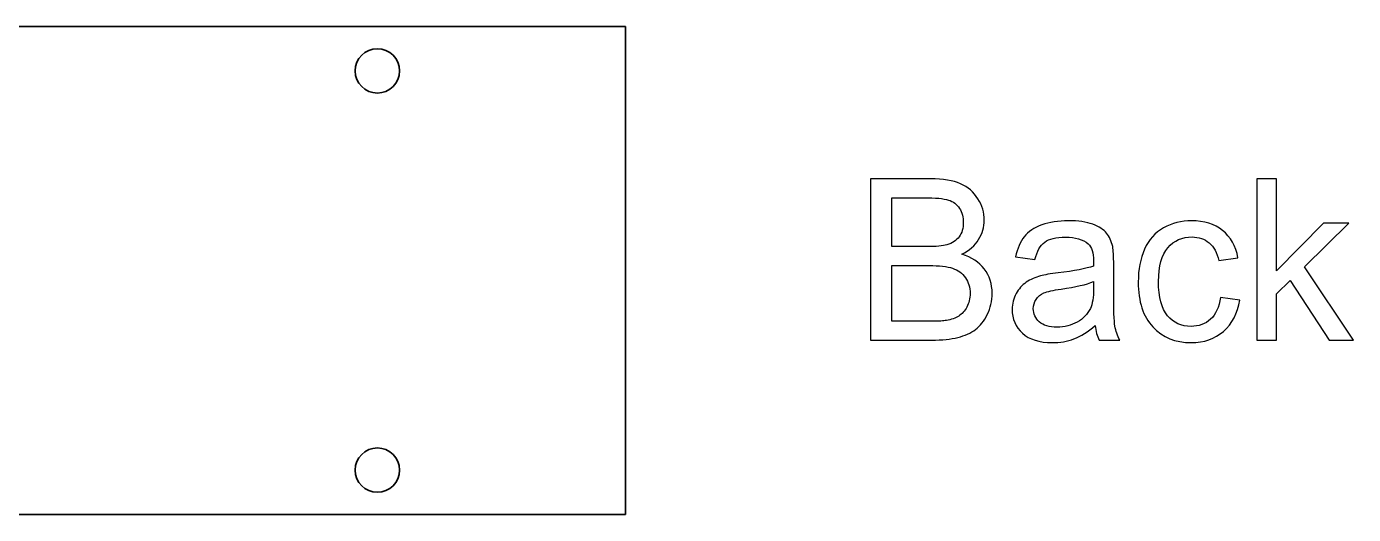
# Model space of a CAD drawing. Header units: centimetres. Extents: x 16 to 194, y -201 to 17.
# Drawn here: x 49.51 to 64.48, y -26.27 to -20.77 of the extents above; entities that cross this region are included whole.
import ezdxf

# ---------------------------------------------------------------- set-up
doc = ezdxf.new("R2010")
doc.units = ezdxf.units.CM
doc.header["$MEASUREMENT"] = 0
doc.layers.add('Layer 1', color=7, linetype='Continuous')

msp = doc.modelspace()

# ---------------------------------------------------------------- linework, layer by layer
at = {"layer": 'Layer 1', "lineweight": 35}
for points in [[(20.264, -20.76971), (20.264, -20.76971), (56.264, -20.76971), (56.264, -20.76971)], [(56.264, -20.76971), (56.264, -20.76971), (56.264, -26.26971), (56.264, -26.26971)], [(56.264, -26.26971), (56.264, -26.26971), (20.264, -26.26971), (20.264, -26.26971)]]:
    msp.add_open_spline(points, degree=3, dxfattribs=at)
for points in [[(53.714, -21.26971), (53.714, -21.13164), (53.60207, -21.01971), (53.464, -21.01971), (53.32593, -21.01971), (53.214, -21.13163), (53.214, -21.26971), (53.214, -21.40778), (53.32593, -21.51971), (53.464, -21.51971), (53.60207, -21.51971), (53.714, -21.40778), (53.714, -21.26971)], [(53.714, -25.76971), (53.714, -25.63164), (53.60207, -25.51971), (53.464, -25.51971), (53.32593, -25.51971), (53.214, -25.63163), (53.214, -25.76971), (53.214, -25.90778), (53.32593, -26.01971), (53.464, -26.01971), (53.60207, -26.01971), (53.714, -25.90778), (53.714, -25.76971)]]:
    msp.add_open_spline(points, degree=3, knots=[0, 0, 0, 0, 0.25, 0.25, 0.25, 0.5, 0.5, 0.5, 0.75, 0.75, 0.75, 1, 1, 1, 1], dxfattribs=at)
at = {"layer": 'Layer 1', "color": 250}
for points, knots in [([(59.02688, -24.30506), (59.02688, -24.30506), (59.02688, -22.48642), (59.02688, -22.48642), (59.02688, -22.48642), (59.70929, -22.48642), (59.70929, -22.48642), (59.84815, -22.48642), (59.95948, -22.50462), (60.04373, -22.54145), (60.12755, -22.57828), (60.19316, -22.63501), (60.24058, -22.71163), (60.28841, -22.78783), (60.31212, -22.86784), (60.31212, -22.95166), (60.31212, -23.02913), (60.29095, -23.10237), (60.24904, -23.17095), (60.20713, -23.23953), (60.14363, -23.29499), (60.05854, -23.33732), (60.16861, -23.36949), (60.25328, -23.42453), (60.31212, -23.50242), (60.37139, -23.57989), (60.40102, -23.67175), (60.40102, -23.77759), (60.40102, -23.8631), (60.38282, -23.94226), (60.34683, -24.0155), (60.31085, -24.08874), (60.2664, -24.14504), (60.21348, -24.18483), (60.16057, -24.2242), (60.0941, -24.25426), (60.01452, -24.27458), (59.93451, -24.2949), (59.83672, -24.30506), (59.72072, -24.30506), (59.72072, -24.30506), (59.02688, -24.30506), (59.02688, -24.30506)], [0, 0, 0, 0, 0.07142857, 0.07142857, 0.07142857, 0.14285714, 0.14285714, 0.14285714, 0.21428571, 0.21428571, 0.21428571, 0.28571429, 0.28571429, 0.28571429, 0.35714286, 0.35714286, 0.35714286, 0.42857143, 0.42857143, 0.42857143, 0.5, 0.5, 0.5, 0.57142857, 0.57142857, 0.57142857, 0.64285714, 0.64285714, 0.64285714, 0.71428571, 0.71428571, 0.71428571, 0.78571429, 0.78571429, 0.78571429, 0.85714286, 0.85714286, 0.85714286, 0.92857143, 0.92857143, 0.92857143, 1, 1, 1, 1]), ([(63.38679, -24.30506), (63.38679, -24.30506), (63.38679, -22.48642), (63.38679, -22.48642), (63.38679, -22.48642), (63.61031, -22.48642), (63.61031, -22.48642), (63.61031, -22.48642), (63.61031, -23.52232), (63.61031, -23.52232), (63.61031, -23.52232), (64.13863, -22.9868), (64.13863, -22.9868), (64.13863, -22.9868), (64.42734, -22.9868), (64.42734, -22.9868), (64.42734, -22.9868), (63.92442, -23.4766), (63.92442, -23.4766), (63.92442, -23.4766), (64.47814, -24.30506), (64.47814, -24.30506), (64.47814, -24.30506), (64.20297, -24.30506), (64.20297, -24.30506), (64.20297, -24.30506), (63.76525, -23.63154), (63.76525, -23.63154), (63.76525, -23.63154), (63.61031, -23.78224), (63.61031, -23.78224), (63.61031, -23.78224), (63.61031, -24.30506), (63.61031, -24.30506), (63.61031, -24.30506), (63.38679, -24.30506), (63.38679, -24.30506)], [0, 0, 0, 0, 0.08333333, 0.08333333, 0.08333333, 0.16666667, 0.16666667, 0.16666667, 0.25, 0.25, 0.25, 0.33333333, 0.33333333, 0.33333333, 0.41666667, 0.41666667, 0.41666667, 0.5, 0.5, 0.5, 0.58333333, 0.58333333, 0.58333333, 0.66666667, 0.66666667, 0.66666667, 0.75, 0.75, 0.75, 0.83333333, 0.83333333, 0.83333333, 0.91666667, 0.91666667, 0.91666667, 1, 1, 1, 1]), ([(59.26818, -23.25096), (59.26818, -23.25096), (59.66146, -23.25096), (59.66146, -23.25096), (59.76814, -23.25096), (59.84476, -23.24376), (59.8909, -23.22979), (59.95229, -23.21159), (59.99843, -23.18111), (60.02933, -23.13878), (60.06024, -23.09644), (60.0759, -23.04353), (60.0759, -22.9796), (60.0759, -22.91907), (60.06151, -22.86573), (60.0323, -22.82001), (60.00351, -22.77386), (59.96202, -22.74211), (59.90826, -22.72518), (59.8545, -22.70825), (59.76221, -22.69978), (59.63182, -22.69978), (59.63182, -22.69978), (59.26818, -22.69978), (59.26818, -22.69978), (59.26818, -22.69978), (59.26818, -23.25096), (59.26818, -23.25096)], [0, 0, 0, 0, 0.11111111, 0.11111111, 0.11111111, 0.22222222, 0.22222222, 0.22222222, 0.33333333, 0.33333333, 0.33333333, 0.44444444, 0.44444444, 0.44444444, 0.55555556, 0.55555556, 0.55555556, 0.66666667, 0.66666667, 0.66666667, 0.77777778, 0.77777778, 0.77777778, 0.88888889, 0.88888889, 0.88888889, 1, 1, 1, 1]), ([(61.56434, -24.13996), (61.48137, -24.21066), (61.40136, -24.26019), (61.32473, -24.2894), (61.24811, -24.31861), (61.16598, -24.333), (61.07793, -24.333), (60.93315, -24.333), (60.82181, -24.29786), (60.74392, -24.22717), (60.66603, -24.15689), (60.62708, -24.06672), (60.62708, -23.95708), (60.62708, -23.89273), (60.6419, -23.83389), (60.67111, -23.78055), (60.70074, -23.72721), (60.73926, -23.68488), (60.78668, -23.6527), (60.83451, -23.62053), (60.88785, -23.59598), (60.94754, -23.57947), (60.99157, -23.56804), (61.05803, -23.55703), (61.14651, -23.54602), (61.32685, -23.52486), (61.4602, -23.49903), (61.54529, -23.4694), (61.54614, -23.43892), (61.54656, -23.41945), (61.54656, -23.4114), (61.54656, -23.32081), (61.52539, -23.25689), (61.48306, -23.21963), (61.42591, -23.16926), (61.34082, -23.14428), (61.22821, -23.14428), (61.1228, -23.14428), (61.04491, -23.16291), (60.99496, -23.19974), (60.94458, -23.23657), (60.90775, -23.30176), (60.88362, -23.39574), (60.88362, -23.39574), (60.66518, -23.36526), (60.66518, -23.36526), (60.68508, -23.2717), (60.71767, -23.19593), (60.76339, -23.13835), (60.80911, -23.08078), (60.87515, -23.03675), (60.96151, -23.00543), (61.04745, -22.97452), (61.14778, -22.95886), (61.26123, -22.95886), (61.37384, -22.95886), (61.4657, -22.97198), (61.5364, -22.99865), (61.60667, -23.02532), (61.65874, -23.05834), (61.69176, -23.09856), (61.72478, -23.13878), (61.74807, -23.18958), (61.76161, -23.25096), (61.76881, -23.28906), (61.77262, -23.35764), (61.77262, -23.45628), (61.77262, -23.45628), (61.77262, -23.75261), (61.77262, -23.75261), (61.77262, -23.95962), (61.77728, -24.09043), (61.78659, -24.14589), (61.79548, -24.20134), (61.81411, -24.25426), (61.8412, -24.30506), (61.8412, -24.30506), (61.60752, -24.30506), (61.60752, -24.30506), (61.58508, -24.25807), (61.57069, -24.20304), (61.56434, -24.13996)], [0, 0, 0, 0, 0.03703704, 0.03703704, 0.03703704, 0.07407407, 0.07407407, 0.07407407, 0.11111111, 0.11111111, 0.11111111, 0.14814815, 0.14814815, 0.14814815, 0.18518519, 0.18518519, 0.18518519, 0.22222222, 0.22222222, 0.22222222, 0.25925926, 0.25925926, 0.25925926, 0.2962963, 0.2962963, 0.2962963, 0.33333333, 0.33333333, 0.33333333, 0.37037037, 0.37037037, 0.37037037, 0.40740741, 0.40740741, 0.40740741, 0.44444444, 0.44444444, 0.44444444, 0.48148148, 0.48148148, 0.48148148, 0.51851852, 0.51851852, 0.51851852, 0.55555556, 0.55555556, 0.55555556, 0.59259259, 0.59259259, 0.59259259, 0.62962963, 0.62962963, 0.62962963, 0.66666667, 0.66666667, 0.66666667, 0.7037037, 0.7037037, 0.7037037, 0.74074074, 0.74074074, 0.74074074, 0.77777778, 0.77777778, 0.77777778, 0.81481481, 0.81481481, 0.81481481, 0.85185185, 0.85185185, 0.85185185, 0.88888889, 0.88888889, 0.88888889, 0.92592593, 0.92592593, 0.92592593, 0.96296296, 0.96296296, 0.96296296, 1, 1, 1, 1]), ([(62.977, -23.82246), (62.977, -23.82246), (63.19544, -23.85294), (63.19544, -23.85294), (63.17131, -24.00322), (63.11035, -24.12049), (63.01171, -24.20558), (62.91308, -24.29067), (62.79158, -24.333), (62.64807, -24.333), (62.46815, -24.333), (62.32337, -24.27416), (62.21415, -24.15647), (62.10451, -24.03878), (62.0499, -23.8703), (62.0499, -23.65101), (62.0499, -23.50877), (62.07361, -23.38473), (62.1206, -23.27805), (62.16759, -23.1718), (62.23913, -23.09179), (62.33565, -23.03887), (62.43175, -22.98553), (62.53631, -22.95886), (62.64976, -22.95886), (62.79243, -22.95886), (62.90969, -22.99484), (63.00028, -23.06723), (63.0913, -23.13962), (63.14972, -23.24249), (63.17512, -23.37542), (63.17512, -23.37542), (62.95922, -23.40844), (62.95922, -23.40844), (62.93848, -23.31996), (62.90207, -23.2535), (62.84915, -23.20863), (62.79666, -23.16418), (62.73316, -23.14174), (62.65865, -23.14174), (62.54605, -23.14174), (62.45461, -23.18196), (62.38391, -23.26239), (62.31364, -23.34325), (62.2785, -23.47025), (62.2785, -23.64466), (62.2785, -23.82161), (62.31237, -23.94988), (62.3801, -24.02989), (62.44826, -24.1099), (62.53673, -24.15012), (62.64553, -24.15012), (62.73358, -24.15012), (62.80682, -24.12345), (62.86524, -24.06969), (62.92408, -24.01635), (62.96134, -23.9338), (62.977, -23.82246)], [0, 0, 0, 0, 0.05263158, 0.05263158, 0.05263158, 0.10526316, 0.10526316, 0.10526316, 0.15789474, 0.15789474, 0.15789474, 0.21052632, 0.21052632, 0.21052632, 0.26315789, 0.26315789, 0.26315789, 0.31578947, 0.31578947, 0.31578947, 0.36842105, 0.36842105, 0.36842105, 0.42105263, 0.42105263, 0.42105263, 0.47368421, 0.47368421, 0.47368421, 0.52631579, 0.52631579, 0.52631579, 0.57894737, 0.57894737, 0.57894737, 0.63157895, 0.63157895, 0.63157895, 0.68421053, 0.68421053, 0.68421053, 0.73684211, 0.73684211, 0.73684211, 0.78947368, 0.78947368, 0.78947368, 0.84210526, 0.84210526, 0.84210526, 0.89473684, 0.89473684, 0.89473684, 0.94736842, 0.94736842, 0.94736842, 1, 1, 1, 1]), ([(59.26818, -24.0917), (59.26818, -24.0917), (59.72115, -24.0917), (59.72115, -24.0917), (59.79904, -24.0917), (59.85365, -24.08874), (59.8854, -24.08281), (59.94043, -24.07307), (59.987, -24.05656), (60.02425, -24.03328), (60.06151, -24.01), (60.09199, -23.97613), (60.11612, -23.93168), (60.14025, -23.88723), (60.1521, -23.83601), (60.1521, -23.77801), (60.1521, -23.70985), (60.13474, -23.65101), (60.09961, -23.60063), (60.06489, -23.55026), (60.01663, -23.51512), (59.95483, -23.4948), (59.89344, -23.47448), (59.80454, -23.46432), (59.68897, -23.46432), (59.68897, -23.46432), (59.26818, -23.46432), (59.26818, -23.46432), (59.26818, -23.46432), (59.26818, -24.0917), (59.26818, -24.0917)], [0, 0, 0, 0, 0.1, 0.1, 0.1, 0.2, 0.2, 0.2, 0.3, 0.3, 0.3, 0.4, 0.4, 0.4, 0.5, 0.5, 0.5, 0.6, 0.6, 0.6, 0.7, 0.7, 0.7, 0.8, 0.8, 0.8, 0.9, 0.9, 0.9, 1, 1, 1, 1]), ([(61.54656, -23.64466), (61.46528, -23.67768), (61.34336, -23.70562), (61.1808, -23.72848), (61.08851, -23.7416), (61.02332, -23.75642), (60.98522, -23.77293), (60.94712, -23.78944), (60.91791, -23.81357), (60.89717, -23.8449), (60.87642, -23.87665), (60.86584, -23.91178), (60.86584, -23.95073), (60.86584, -24.00957), (60.88828, -24.0591), (60.93357, -24.09847), (60.97887, -24.13784), (61.04491, -24.15774), (61.13169, -24.15774), (61.21763, -24.15774), (61.29425, -24.13911), (61.36156, -24.10144), (61.42845, -24.06418), (61.47798, -24.01296), (61.50931, -23.94819), (61.53344, -23.89781), (61.54529, -23.82373), (61.54529, -23.72594), (61.54529, -23.72594), (61.54656, -23.64466), (61.54656, -23.64466)], [0, 0, 0, 0, 0.1, 0.1, 0.1, 0.2, 0.2, 0.2, 0.3, 0.3, 0.3, 0.4, 0.4, 0.4, 0.5, 0.5, 0.5, 0.6, 0.6, 0.6, 0.7, 0.7, 0.7, 0.8, 0.8, 0.8, 0.9, 0.9, 0.9, 1, 1, 1, 1])]:
    msp.add_open_spline(points, degree=3, knots=knots, dxfattribs=at)

doc.saveas('drawing.dxf')
